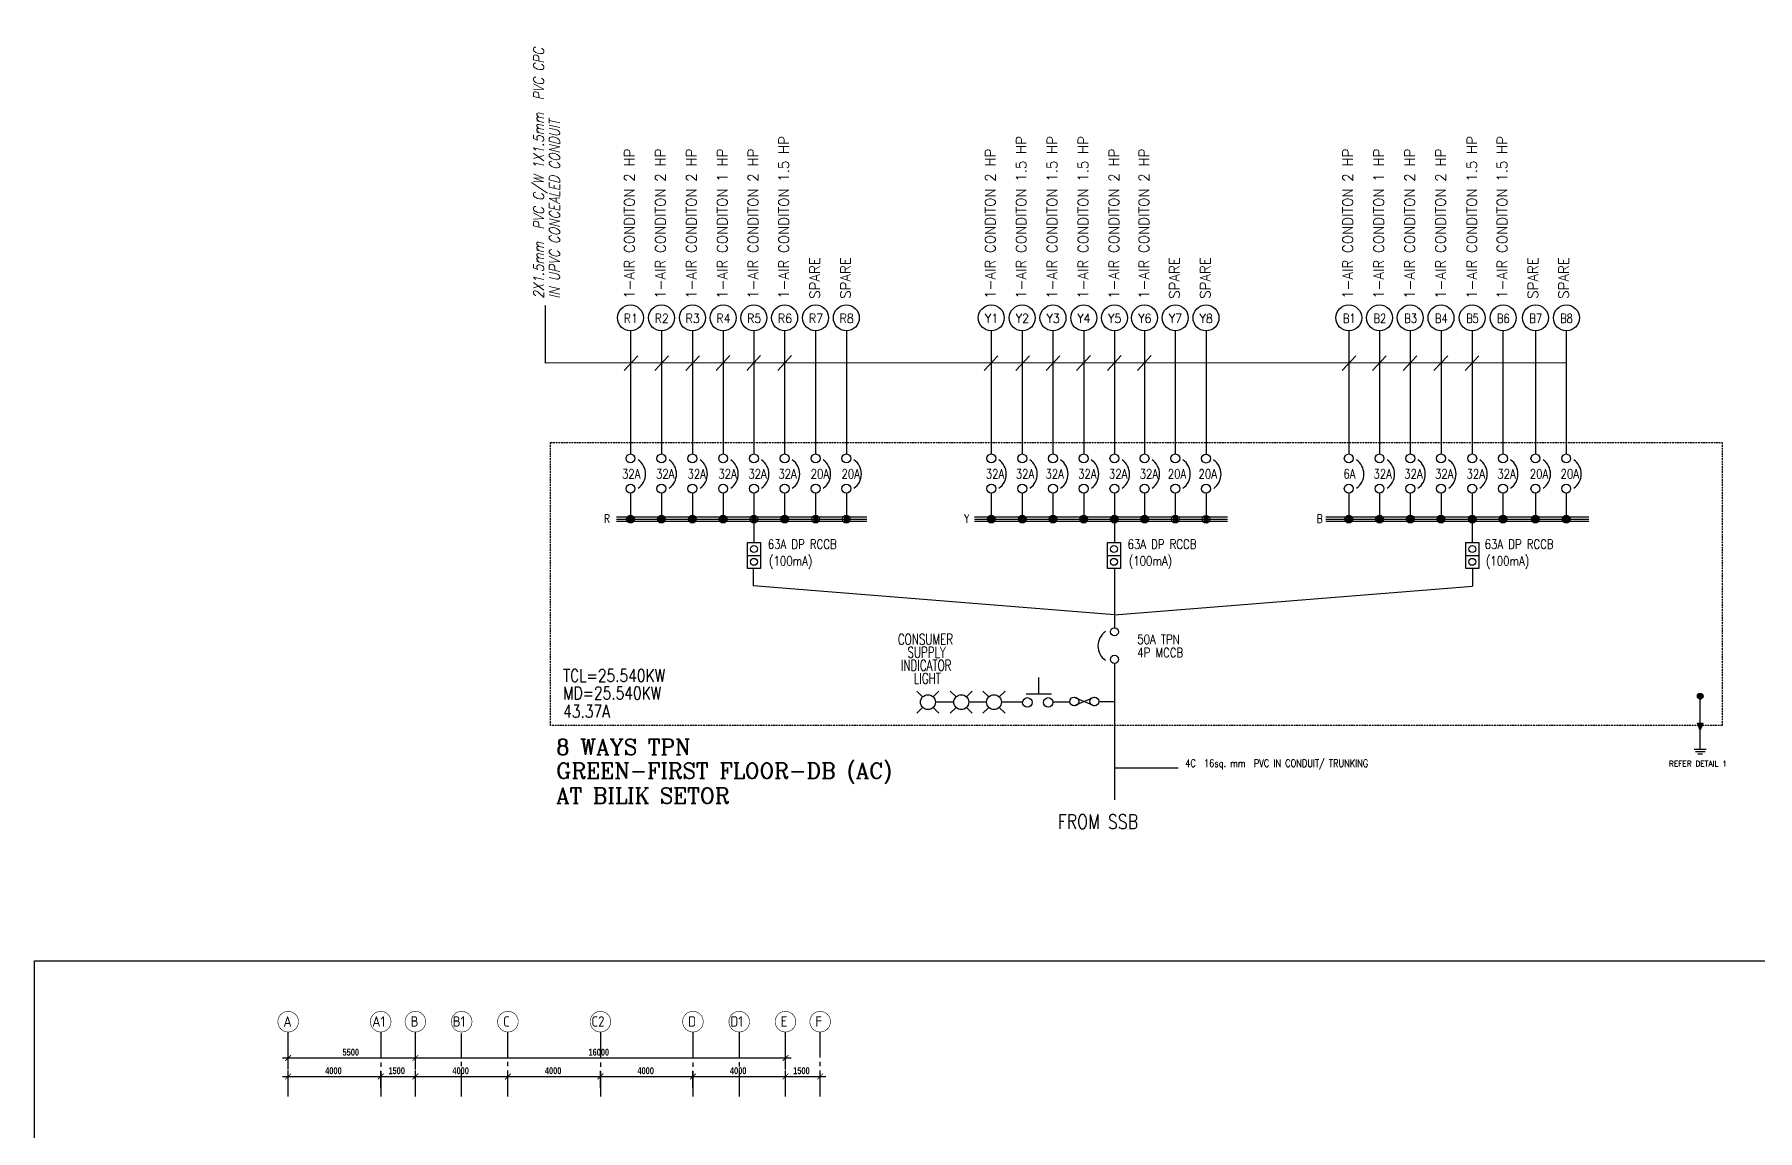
# Model space of a CAD drawing. Header units: inches. Extents: x -85907952 to 802144, y 988801 to 3125513.
# Drawn here: x 385828 to 460326, y 1064464 to 1111844 of the extents above; entities that cross this region are included whole.
import ezdxf
from ezdxf.enums import TextEntityAlignment as Align

# ---------------------------------------------------------------- set-up
doc = ezdxf.new("R2010")
doc.units = ezdxf.units.IN
doc.header["$MEASUREMENT"] = 0
doc.linetypes.add('CENTER2', pattern=[1.125, 0.75, -0.125, 0.125, -0.125])
doc.linetypes.add('HIDDEN', pattern=[0.375, 0.25, -0.125])
for name, color, linetype in [('$_KOD', 7, 'Continuous'), ('BANGUNAN', 4, 'Continuous'), ('DIM', 4, 'Continuous'), ('GRID', 8, 'CENTER2'), ('GRID-TEXT', 8, 'Continuous'), ('LAMPU', 7, 'Continuous'), ('LYT', 7, 'Continuous'), ('t.block', 4, 'Continuous')]:
    doc.layers.add(name, color=color, linetype=linetype)
doc.styles.add('ITALICC', font='ITALICC.SHX', dxfattribs={"width": 0.7})
doc.styles.add('ROMANC', font='ROMANC', dxfattribs={"width": 0.8, "height": 250})
doc.styles.add('ROMAND', font='ROMAND', dxfattribs={"width": 0.75, "height": 600})
doc.styles.add('ROMANS', font='ROMANS', dxfattribs={"width": 0.7})
doc.styles.add('STYLE1', font='ISOCP.SHX')
doc.styles.add('style2', font='sanssb__.ttf', dxfattribs={"height": 1200})

msp = doc.modelspace()

# ---------------------------------------------------------------- linework, layer by layer
at = {"layer": '$_KOD', "color": 3, "linetype": 'Continuous'}
for p, q in [((407925, 1097642, 0), (407925, 1100133, 0)), ((452053, 1097646, 0), (407925, 1097642, 0)), ((411913, 1097956, 0), (411320, 1097314, 0)), ((413248, 1097956, 0), (412655, 1097314, 0)), ((414583, 1097956, 0), (413990, 1097314, 0)), ((415892, 1097965, 0), (415298, 1097323, 0)), ((417221, 1097965, 0), (416628, 1097322, 0)), ((418560, 1097965, 0), (417966, 1097323, 0)), ((427487, 1097956, 0), (426894, 1097314, 0)), ((428847, 1097956, 0), (428253, 1097314, 0)), ((430157, 1097956, 0), (429563, 1097314, 0)), ((431481, 1097961, 0), (430887, 1097319, 0)), ((432810, 1097961, 0), (432217, 1097319, 0)), ((434110, 1097960, 0), (433517, 1097318, 0)), ((442955, 1097956, 0), (442362, 1097314, 0)), ((444265, 1097956, 0), (443672, 1097314, 0)), ((445600, 1097956, 0), (445007, 1097314, 0)), ((446929, 1097957, 0), (446336, 1097315, 0)), ((448277, 1097957, 0), (447684, 1097315, 0))]:
    msp.add_line(p, q, dxfattribs=at)
at = {"color": 0}
for p, q in [((411448, 1090964, 0), (411448, 1090822, 0)), ((411481, 1091011, 0), (411481, 1090775, 0)), ((411515, 1091036, 0), (411515, 1090749, 0)), ((411548, 1091051, 0), (411548, 1090735, 0)), ((411582, 1091058, 0), (411582, 1090728, 0)), ((411616, 1091057, 0), (411616, 1090728, 0)), ((411649, 1091050, 0), (411649, 1090735, 0)), ((411683, 1091035, 0), (411683, 1090751, 0)), ((411716, 1091009, 0), (411716, 1090777, 0)), ((411750, 1090959, 0), (411750, 1090827, 0)), ((412787, 1090964, 0), (412787, 1090822, 0)), ((412820, 1091011, 0), (412820, 1090775, 0)), ((412854, 1091036, 0), (412854, 1090749, 0)), ((412887, 1091051, 0), (412887, 1090735, 0)), ((412921, 1091058, 0), (412921, 1090728, 0)), ((412954, 1091057, 0), (412954, 1090728, 0)), ((412988, 1091050, 0), (412988, 1090735, 0)), ((413021, 1091035, 0), (413021, 1090751, 0)), ((413055, 1091009, 0), (413055, 1090777, 0)), ((413088, 1090959, 0), (413088, 1090827, 0)), ((414125, 1090964, 0), (414125, 1090822, 0)), ((414159, 1091011, 0), (414159, 1090775, 0)), ((414192, 1091036, 0), (414192, 1090749, 0)), ((414226, 1091051, 0), (414226, 1090735, 0)), ((414259, 1091058, 0), (414259, 1090728, 0)), ((414293, 1091057, 0), (414293, 1090728, 0)), ((414326, 1091050, 0), (414326, 1090735, 0)), ((414360, 1091035, 0), (414360, 1090751, 0)), ((414394, 1091009, 0), (414394, 1090777, 0)), ((414427, 1090959, 0), (414427, 1090827, 0)), ((415454, 1090964, 0), (415454, 1090822, 0)), ((415488, 1091011, 0), (415488, 1090775, 0)), ((415522, 1091036, 0), (415522, 1090749, 0)), ((415555, 1091051, 0), (415555, 1090735, 0)), ((415589, 1091058, 0), (415589, 1090728, 0)), ((415622, 1091057, 0), (415622, 1090728, 0)), ((415656, 1091050, 0), (415656, 1090735, 0)), ((415689, 1091035, 0), (415689, 1090751, 0)), ((415723, 1091009, 0), (415723, 1090777, 0)), ((415756, 1090959, 0), (415756, 1090827, 0)), ((416851, 1091036, 0), (416851, 1090749, 0)), ((416884, 1091051, 0), (416884, 1090735, 0)), ((416918, 1091058, 0), (416918, 1090728, 0)), ((416951, 1091057, 0), (416951, 1090728, 0)), ((416985, 1091050, 0), (416985, 1090735, 0)), ((417018, 1091035, 0), (417018, 1090751, 0)), ((418113, 1090964, 0), (418113, 1090822, 0)), ((418146, 1091011, 0), (418146, 1090775, 0)), ((418180, 1091036, 0), (418180, 1090749, 0)), ((418213, 1091051, 0), (418213, 1090735, 0)), ((418247, 1091058, 0), (418247, 1090728, 0)), ((418280, 1091057, 0), (418280, 1090728, 0)), ((418314, 1091050, 0), (418314, 1090735, 0)), ((418347, 1091035, 0), (418347, 1090751, 0)), ((418381, 1091009, 0), (418381, 1090777, 0)), ((418414, 1090959, 0), (418414, 1090827, 0)), ((419519, 1091036, 0), (419519, 1090749, 0)), ((419552, 1091051, 0), (419552, 1090735, 0)), ((419586, 1091058, 0), (419586, 1090728, 0)), ((419619, 1091057, 0), (419619, 1090728, 0)), ((419653, 1091050, 0), (419653, 1090735, 0)), ((419686, 1091035, 0), (419686, 1090751, 0)), ((420848, 1091036, 0), (420848, 1090749, 0)), ((420881, 1091051, 0), (420881, 1090735, 0)), ((420915, 1091058, 0), (420915, 1090728, 0)), ((420948, 1091057, 0), (420948, 1090728, 0)), ((420982, 1091050, 0), (420982, 1090735, 0)), ((421015, 1091035, 0), (421015, 1090751, 0)), ((427047, 1090964, 0), (427047, 1090822, 0)), ((427080, 1091011, 0), (427080, 1090775, 0)), ((427114, 1091036, 0), (427114, 1090749, 0)), ((427147, 1091051, 0), (427147, 1090735, 0)), ((427181, 1091058, 0), (427181, 1090728, 0)), ((427214, 1091057, 0), (427214, 1090728, 0)), ((427248, 1091050, 0), (427248, 1090735, 0)), ((427281, 1091035, 0), (427281, 1090751, 0)), ((427315, 1091009, 0), (427315, 1090777, 0)), ((427348, 1090959, 0), (427348, 1090827, 0)), ((428385, 1090964, 0), (428385, 1090822, 0)), ((428419, 1091011, 0), (428419, 1090775, 0)), ((428452, 1091036, 0), (428452, 1090749, 0)), ((428486, 1091051, 0), (428486, 1090735, 0)), ((428519, 1091058, 0), (428519, 1090728, 0)), ((428553, 1091057, 0), (428553, 1090728, 0)), ((428586, 1091050, 0), (428586, 1090735, 0)), ((428620, 1091035, 0), (428620, 1090751, 0)), ((428653, 1091009, 0), (428653, 1090777, 0)), ((428687, 1090959, 0), (428687, 1090827, 0)), ((429714, 1090964, 0), (429714, 1090822, 0)), ((429748, 1091011, 0), (429748, 1090775, 0)), ((429781, 1091036, 0), (429781, 1090749, 0)), ((429815, 1091051, 0), (429815, 1090735, 0)), ((429848, 1091058, 0), (429848, 1090728, 0)), ((429882, 1091057, 0), (429882, 1090728, 0)), ((429916, 1091050, 0), (429916, 1090735, 0)), ((429949, 1091035, 0), (429949, 1090751, 0)), ((429980, 1091004, 0), (429980, 1090772, 0)), ((430014, 1090954, 0), (430014, 1090822, 0)), ((431081, 1090964, 0), (431081, 1090822, 0)), ((431115, 1091011, 0), (431115, 1090775, 0)), ((431144, 1091051, 0), (431144, 1090735, 0)), ((431148, 1091036, 0), (431148, 1090749, 0)), ((431178, 1091058, 0), (431178, 1090728, 0)), ((431211, 1091057, 0), (431211, 1090728, 0)), ((431245, 1091050, 0), (431245, 1090735, 0)), ((431278, 1091035, 0), (431278, 1090751, 0)), ((431312, 1091009, 0), (431312, 1090777, 0)), ((431345, 1090959, 0), (431345, 1090827, 0)), ((432373, 1090964, 0), (432373, 1090822, 0)), ((432373, 1090964, 0), (432373, 1090822, 0)), ((432406, 1091011, 0), (432406, 1090775, 0)), ((432406, 1091011, 0), (432406, 1090775, 0)), ((432440, 1091036, 0), (432440, 1090749, 0)), ((432440, 1091036, 0), (432440, 1090749, 0)), ((432473, 1091051, 0), (432473, 1090735, 0)), ((432473, 1091051, 0), (432473, 1090735, 0)), ((432507, 1091058, 0), (432507, 1090728, 0)), ((432507, 1091058, 0), (432507, 1090728, 0)), ((432540, 1091057, 0), (432540, 1090728, 0)), ((432540, 1091057, 0), (432540, 1090728, 0)), ((432574, 1091050, 0), (432574, 1090735, 0)), ((432574, 1091050, 0), (432574, 1090735, 0)), ((432607, 1091035, 0), (432607, 1090751, 0)), ((432607, 1091035, 0), (432607, 1090751, 0)), ((432641, 1091009, 0), (432641, 1090777, 0)), ((432641, 1091009, 0), (432641, 1090777, 0)), ((432674, 1090959, 0), (432674, 1090827, 0)), ((432674, 1090959, 0), (432674, 1090827, 0)), ((433673, 1090964, 0), (433673, 1090822, 0)), ((433707, 1091011, 0), (433707, 1090775, 0)), ((433740, 1091036, 0), (433740, 1090749, 0)), ((433774, 1091051, 0), (433774, 1090735, 0)), ((433807, 1091058, 0), (433807, 1090728, 0)), ((433841, 1091057, 0), (433841, 1090728, 0)), ((433874, 1091050, 0), (433874, 1090735, 0)), ((433908, 1091035, 0), (433908, 1090751, 0)), ((433941, 1091009, 0), (433941, 1090777, 0)), ((433975, 1090959, 0), (433975, 1090827, 0)), ((435069, 1091036, 0), (435069, 1090749, 0)), ((435103, 1091051, 0), (435103, 1090735, 0)), ((435136, 1091058, 0), (435136, 1090728, 0)), ((435170, 1091057, 0), (435170, 1090728, 0)), ((435203, 1091050, 0), (435203, 1090735, 0)), ((435237, 1091035, 0), (435237, 1090751, 0)), ((436399, 1091032, 0), (436399, 1090745, 0)), ((436432, 1091046, 0), (436432, 1090730, 0)), ((436466, 1091053, 0), (436466, 1090724, 0)), ((436499, 1091053, 0), (436499, 1090724, 0)), ((436533, 1091046, 0), (436533, 1090731, 0)), ((436566, 1091031, 0), (436566, 1090746, 0)), ((442504, 1090964, 0), (442504, 1090822, 0)), ((442538, 1091011, 0), (442538, 1090775, 0)), ((442572, 1091036, 0), (442572, 1090749, 0)), ((442605, 1091051, 0), (442605, 1090735, 0)), ((442639, 1091058, 0), (442639, 1090728, 0)), ((442672, 1091057, 0), (442672, 1090728, 0)), ((442706, 1091050, 0), (442706, 1090735, 0)), ((442739, 1091035, 0), (442739, 1090751, 0)), ((442773, 1091009, 0), (442773, 1090777, 0)), ((442806, 1090959, 0), (442806, 1090827, 0)), ((443834, 1090964, 0), (443834, 1090822, 0)), ((443867, 1091011, 0), (443867, 1090775, 0)), ((443901, 1091036, 0), (443901, 1090749, 0)), ((443934, 1091051, 0), (443934, 1090735, 0)), ((443968, 1091058, 0), (443968, 1090728, 0)), ((444001, 1091057, 0), (444001, 1090728, 0)), ((444035, 1091050, 0), (444035, 1090735, 0)), ((444068, 1091035, 0), (444068, 1090751, 0)), ((444102, 1091009, 0), (444102, 1090777, 0)), ((444135, 1090959, 0), (444135, 1090827, 0)), ((445163, 1090964, 0), (445163, 1090822, 0)), ((445196, 1091011, 0), (445196, 1090775, 0)), ((445230, 1091036, 0), (445230, 1090749, 0)), ((445263, 1091051, 0), (445263, 1090735, 0)), ((445297, 1091058, 0), (445297, 1090728, 0)), ((445330, 1091057, 0), (445330, 1090728, 0)), ((445364, 1091050, 0), (445364, 1090735, 0)), ((445397, 1091035, 0), (445397, 1090751, 0)), ((445431, 1091009, 0), (445431, 1090777, 0)), ((445464, 1090959, 0), (445464, 1090827, 0)), ((446492, 1090964, 0), (446492, 1090822, 0)), ((446525, 1091011, 0), (446525, 1090775, 0)), ((446559, 1091036, 0), (446559, 1090749, 0)), ((446592, 1091051, 0), (446592, 1090735, 0)), ((446626, 1091058, 0), (446626, 1090728, 0)), ((446660, 1091057, 0), (446660, 1090728, 0)), ((446693, 1091050, 0), (446693, 1090735, 0)), ((446727, 1091035, 0), (446727, 1090751, 0)), ((446760, 1091009, 0), (446760, 1090777, 0)), ((446794, 1090959, 0), (446794, 1090827, 0)), ((447840, 1090964, 0), (447840, 1090822, 0)), ((447841, 1090964, 0), (447841, 1090822, 0)), ((447874, 1091011, 0), (447874, 1090775, 0)), ((447875, 1091011, 0), (447875, 1090775, 0)), ((447907, 1091036, 0), (447907, 1090749, 0)), ((447909, 1091036, 0), (447909, 1090749, 0)), ((447941, 1091051, 0), (447941, 1090735, 0)), ((447942, 1091051, 0), (447942, 1090735, 0)), ((447974, 1091058, 0), (447974, 1090728, 0)), ((447976, 1091058, 0), (447976, 1090728, 0)), ((448008, 1091057, 0), (448008, 1090728, 0)), ((448009, 1091057, 0), (448009, 1090728, 0)), ((448041, 1091050, 0), (448041, 1090735, 0)), ((448043, 1091050, 0), (448043, 1090735, 0)), ((448075, 1091035, 0), (448075, 1090751, 0)), ((448076, 1091035, 0), (448076, 1090751, 0)), ((448108, 1091009, 0), (448108, 1090777, 0)), ((448110, 1091009, 0), (448110, 1090777, 0)), ((448142, 1090959, 0), (448142, 1090827, 0)), ((448143, 1090959, 0), (448143, 1090827, 0)), ((449169, 1090964, 0), (449169, 1090822, 0)), ((449203, 1091011, 0), (449203, 1090775, 0)), ((449236, 1091036, 0), (449236, 1090749, 0)), ((449270, 1091051, 0), (449270, 1090735, 0)), ((449303, 1091058, 0), (449303, 1090728, 0)), ((449337, 1091057, 0), (449337, 1090728, 0)), ((449370, 1091050, 0), (449370, 1090735, 0)), ((449404, 1091035, 0), (449404, 1090751, 0)), ((449438, 1091009, 0), (449438, 1090777, 0)), ((449471, 1090959, 0), (449471, 1090827, 0)), ((450608, 1091011, 0), (450608, 1090775, 0)), ((450641, 1091036, 0), (450641, 1090749, 0)), ((450675, 1091051, 0), (450675, 1090735, 0)), ((450708, 1091058, 0), (450708, 1090728, 0)), ((450742, 1091057, 0), (450742, 1090728, 0)), ((450775, 1091050, 0), (450775, 1090735, 0)), ((450809, 1091035, 0), (450809, 1090751, 0)), ((450842, 1091009, 0), (450842, 1090777, 0)), ((451937, 1091011, 0), (451937, 1090775, 0)), ((451970, 1091036, 0), (451970, 1090749, 0)), ((452004, 1091051, 0), (452004, 1090735, 0)), ((452037, 1091058, 0), (452037, 1090728, 0)), ((452071, 1091057, 0), (452071, 1090728, 0)), ((452104, 1091050, 0), (452104, 1090735, 0)), ((452138, 1091035, 0), (452138, 1090751, 0)), ((452172, 1091009, 0), (452172, 1090777, 0))]:
    msp.add_line(p, q, dxfattribs=at)
at = {"linetype": 'Continuous'}
for p, q in [((429249, 1083317, 0), (429249, 1084041, 0)), ((429794, 1083327, 0), (428703, 1083327, 0)), ((430595, 1082981, 0), (429840, 1082981, 0))]:
    msp.add_line(p, q, dxfattribs=at)
for p, q in [((423979, 1083459, 0), (424230, 1083208, 0)), ((424935, 1083459, 0), (424684, 1083208, 0)), ((425421, 1083459, 0), (425672, 1083208, 0)), ((426377, 1083459, 0), (426126, 1083208, 0)), ((426836, 1083459, 0), (427087, 1083208, 0)), ((427792, 1083459, 0), (427541, 1083208, 0)), ((431655, 1083204, 0), (430786, 1082817, 0)), ((430786, 1083204, 0), (431655, 1082817, 0)), ((424230, 1082754, 0), (423979, 1082503, 0)), ((424684, 1082754, 0), (424935, 1082503, 0)), ((425578, 1082981, 0), (424778, 1082981, 0)), ((425672, 1082754, 0), (425421, 1082503, 0)), ((426126, 1082754, 0), (426377, 1082503, 0)), ((426993, 1082981, 0), (426220, 1082981, 0)), ((427087, 1082754, 0), (426836, 1082503, 0)), ((427541, 1082754, 0), (427792, 1082503, 0)), ((428552, 1082981, 0), (427635, 1082981, 0)), ((431827, 1083010, 0), (432522, 1083010, 0))]:
    msp.add_line(p, q)
at = {"linetype": 'ByBlock', "const_width": 37.5}
for points in [[(396923, 1067725), (396673, 1067475)], [(402423, 1067725), (402173, 1067475)], [(402173, 1067475), (402423, 1067725)], [(418173, 1067475), (418423, 1067725)], [(396923, 1066925), (396673, 1066675)], [(400673, 1066675), (400923, 1066925)], [(400923, 1066925), (400673, 1066675)], [(402173, 1066675), (402423, 1066925)], [(402423, 1066925), (402173, 1066675)], [(406423, 1066925), (406173, 1066675)], [(406173, 1066675), (406423, 1066925)], [(410423, 1066925), (410173, 1066675)], [(410173, 1066675), (410423, 1066925)], [(414173, 1066675), (414423, 1066925)], [(414423, 1066925), (414173, 1066675)], [(418423, 1066925), (418173, 1066675)], [(418173, 1066675), (418423, 1066925)], [(419673, 1066675), (419923, 1066925)]]:
    msp.add_lwpolyline(points, dxfattribs=at)
for centre, major_axis, start_param, end_param in [((424457, 1082981, 0), (-321, 0), 3.142456, 9.425641), ((425899, 1082981, 0), (-321, 0), 3.142456, 9.425641), ((427314, 1082981, 0), (-321, 0), 3.142257450994299, 9.425442758173885), ((430786, 1083010, 0), (193, 0), -0.001295, 6.28189), ((431655, 1083010, 0), (193, 0), -0.002365596403363535, 6.280819710776223), ((428756, 1082972, 0), (204, 0), -0.000944, 6.282241), ((429658, 1082972, 0), (204, 0), -0.000944, 6.282241)]:
    msp.add_ellipse(centre, major_axis=major_axis, ratio=1, start_param=start_param, end_param=end_param)
at = {"layer": 'BANGUNAN', "color": 255, "linetype": 'Continuous'}
for p, q in [((411597, 1099034, 0), (411597, 1093710, 0)), ((412936, 1099034, 0), (412936, 1093710, 0)), ((414275, 1099034, 0), (414275, 1093710, 0)), ((415604, 1099034, 0), (415604, 1093710, 0)), ((416933, 1099034, 0), (416933, 1093710, 0)), ((418262, 1099034, 0), (418262, 1093710, 0)), ((419601, 1099034, 0), (419601, 1093710, 0)), ((420930, 1099034, 0), (420930, 1093710, 0)), ((427196, 1099034, 0), (427196, 1093710, 0)), ((428535, 1099034, 0), (428535, 1093710, 0)), ((429864, 1099034, 0), (429864, 1093710, 0)), ((431193, 1099034, 0), (431193, 1093710, 0)), ((432522, 1099034, 0), (432522, 1093710, 0)), ((433823, 1099034, 0), (433823, 1093710, 0)), ((435152, 1099034, 0), (435153, 1093710, 0)), ((436481, 1099029, 0), (436483, 1093705, 0)), ((442654, 1099034, 0), (442654, 1093710, 0)), ((443983, 1099034, 0), (443983, 1093710, 0)), ((445312, 1099034, 0), (445312, 1093710, 0)), ((446641, 1099034, 0), (446641, 1093710, 0)), ((447990, 1099034, 0), (447990, 1093710, 0)), ((449319, 1099034, 0), (449319, 1093710, 0)), ((450724, 1099034, 0), (450724, 1093710, 0)), ((452053, 1099034, 0), (452053, 1093710, 0)), ((411598, 1092016, 0), (411598, 1090893, 0)), ((412936, 1092016, 0), (412936, 1090893, 0)), ((414275, 1092016, 0), (414275, 1090893, 0)), ((415604, 1092016, 0), (415604, 1090893, 0)), ((416933, 1092016, 0), (416933, 1090893, 0)), ((418263, 1092016, 0), (418263, 1090893, 0)), ((419601, 1092016, 0), (419601, 1090893, 0)), ((420930, 1092016, 0), (420930, 1090893, 0)), ((427196, 1092016, 0), (427196, 1090893, 0)), ((428535, 1092016, 0), (428535, 1090893, 0)), ((429864, 1092016, 0), (429864, 1090893, 0)), ((431193, 1092016, 0), (431193, 1090893, 0)), ((432522, 1092016, 0), (432522, 1090893, 0)), ((433823, 1092016, 0), (433823, 1090893, 0)), ((435152, 1092016, 0), (435152, 1090893, 0)), ((436481, 1092012, 0), (436481, 1090888, 0)), ((442654, 1092016, 0), (442654, 1090893, 0)), ((443983, 1092016, 0), (443983, 1090893, 0)), ((445313, 1092016, 0), (445313, 1090893, 0)), ((446642, 1092016, 0), (446642, 1090893, 0)), ((447990, 1092016, 0), (447990, 1090893, 0)), ((449319, 1092016, 0), (449319, 1090893, 0)), ((450724, 1092016, 0), (450724, 1090893, 0)), ((452053, 1092016, 0), (452053, 1090893, 0)), ((411000, 1090987, 0), (421819, 1090987, 0)), ((411000, 1090893, 0), (421819, 1090893, 0)), ((411000, 1090799, 0), (421819, 1090799, 0)), ((426465, 1090987, 0), (437413, 1090987, 0)), ((426465, 1090893, 0), (437413, 1090893, 0)), ((426465, 1090799, 0), (437413, 1090799, 0)), ((441668, 1090987, 0), (453035, 1090987, 0)), ((441668, 1090893, 0), (453035, 1090893, 0)), ((441668, 1090799, 0), (453035, 1090799, 0)), ((457848, 1081768, 0), (457724, 1082073, 0)), ((457848, 1081768, 0), (457971, 1082073, 0))]:
    msp.add_line(p, q, dxfattribs=at)
at = {"layer": 'BANGUNAN', "color": 255}
for p, q in [((416932, 1090893, 0), (416932, 1089885, 0)), ((432522, 1090893, 0), (432522, 1089885, 0)), ((447991, 1090893, 0), (447991, 1089885, 0)), ((416653, 1088759, 0), (416653, 1089885, 0)), ((416653, 1089885, 0), (417216, 1089885, 0)), ((416653, 1089322, 0), (417216, 1089322, 0)), ((417216, 1089885, 0), (417216, 1088759, 0)), ((432217, 1089885, 0), (432780, 1089885, 0)), ((432217, 1088759, 0), (432217, 1089885, 0)), ((432217, 1089322, 0), (432780, 1089322, 0)), ((432780, 1089885, 0), (432780, 1088759, 0)), ((447708, 1089885, 0), (448271, 1089885, 0)), ((447708, 1088759, 0), (447708, 1089885, 0)), ((447708, 1089322, 0), (448271, 1089322, 0)), ((448271, 1089885, 0), (448271, 1088759, 0)), ((417216, 1088759, 0), (416653, 1088759, 0)), ((416904, 1088759, 0), (416904, 1088015, 0)), ((432780, 1088759, 0), (432217, 1088759, 0)), ((432522, 1088759, 0), (432522, 1086200, 0)), ((448271, 1088759, 0), (447708, 1088759, 0)), ((447997, 1088750, 0), (447997, 1087999, 0)), ((432522, 1086753, 0), (416904, 1088015, 0)), ((432522, 1086753, 0), (447997, 1087999, 0)), ((432522, 1084654, 0), (432522, 1078761, 0)), ((457725, 1083232, 0), (457851, 1083359, 0)), ((457726, 1083252, 0), (457831, 1083358, 0)), ((457726, 1083215, 0), (457868, 1083357, 0)), ((457730, 1083200, 0), (457883, 1083353, 0)), ((457732, 1083276, 0), (457807, 1083352, 0)), ((457735, 1083187, 0), (457897, 1083348, 0)), ((457741, 1083174, 0), (457909, 1083342, 0)), ((457749, 1083163, 0), (457920, 1083335, 0)), ((457757, 1083153, 0), (457931, 1083326, 0)), ((457766, 1083144, 0), (457940, 1083317, 0)), ((457777, 1083135, 0), (457948, 1083307, 0)), ((457788, 1083128, 0), (457955, 1083295, 0)), ((457801, 1083122, 0), (457961, 1083283, 0)), ((457815, 1083117, 0), (457966, 1083269, 0)), ((457830, 1083114, 0), (457969, 1083253, 0)), ((457847, 1083113, 0), (457971, 1083236, 0)), ((457848, 1080955, 0), (457848, 1083236, 0)), ((457867, 1083115, 0), (457969, 1083216, 0)), ((457893, 1083122, 0), (457962, 1083190, 0)), ((457724, 1082073, 0), (457971, 1082073, 0)), ((457728, 1082063, 0), (457737, 1082073, 0)), ((457733, 1082050, 0), (457756, 1082073, 0)), ((457739, 1082037, 0), (457775, 1082073, 0)), ((457744, 1082023, 0), (457793, 1082073, 0)), ((457749, 1082010, 0), (457812, 1082073, 0)), ((457755, 1081997, 0), (457830, 1082073, 0)), ((457760, 1081984, 0), (457849, 1082073, 0)), ((457765, 1081970, 0), (457868, 1082073, 0)), ((457771, 1081957, 0), (457886, 1082073, 0)), ((457776, 1081944, 0), (457905, 1082073, 0)), ((457782, 1081931, 0), (457924, 1082073, 0)), ((457787, 1081917, 0), (457942, 1082073, 0)), ((457792, 1081904, 0), (457961, 1082073, 0)), ((457798, 1081891, 0), (457966, 1082059, 0)), ((457803, 1081878, 0), (457953, 1082028, 0)), ((457808, 1081865, 0), (457940, 1081996, 0)), ((457814, 1081851, 0), (457928, 1081965, 0)), ((457819, 1081838, 0), (457915, 1081934, 0)), ((457825, 1081825, 0), (457902, 1081902, 0)), ((457830, 1081812, 0), (457889, 1081871, 0)), ((457835, 1081798, 0), (457877, 1081840, 0)), ((457841, 1081785, 0), (457864, 1081808, 0)), ((457846, 1081772, 0), (457851, 1081777, 0)), ((457584, 1080955, 0), (458111, 1080955, 0)), ((457637, 1080850, 0), (458058, 1080850, 0)), ((457742, 1080745, 0), (457953, 1080745, 0))]:
    msp.add_line(p, q, dxfattribs=at)
at = {"layer": 'BANGUNAN', "color": 4, "linetype": 'HIDDEN', "ltscale": 300, "elevation": 0}
msp.add_lwpolyline([(408144, 1094202), (458798, 1094202), (458798, 1081978), (408144, 1081978)], close=True, dxfattribs=at)
at = {"layer": 'BANGUNAN', "color": 255, "linetype": 'Continuous'}
for centre, radius in [((411597, 1099594, 0), 561), ((412936, 1099594, 0), 561), ((414275, 1099594, 0), 561), ((415604, 1099594, 0), 561), ((416933, 1099594, 0), 561), ((418262, 1099594, 0), 561), ((419601, 1099594, 0), 561), ((420930, 1099594, 0), 561), ((427196, 1099594, 0), 561), ((428535, 1099594, 0), 561), ((429864, 1099594, 0), 561), ((431193, 1099594, 0), 561), ((432522, 1099594, 0), 561), ((433823, 1099594, 0), 561), ((435152, 1099594, 0), 561), ((436481, 1099590, 0), 561), ((442654, 1099594, 0), 561), ((443983, 1099594, 0), 561), ((445312, 1099594, 0), 561), ((446641, 1099594, 0), 561), ((447990, 1099594, 0), 561), ((449328, 1099594, 0), 561), ((450724, 1099594, 0), 561), ((452062, 1099594, 0), 561), ((411597, 1093516, 0), 193), ((412936, 1093516, 0), 193), ((414275, 1093516, 0), 193), ((415604, 1093516, 0), 193), ((416933, 1093516, 0), 193), ((418262, 1093516, 0), 193), ((419601, 1093516, 0), 193), ((420930, 1093516, 0), 193), ((427196, 1093516, 0), 193), ((428535, 1093516, 0), 193), ((429864, 1093516, 0), 193), ((431193, 1093516, 0), 193), ((432522, 1093516, 0), 193), ((433823, 1093516, 0), 193), ((435152, 1093516, 0), 193), ((436481, 1093512, 0), 193), ((442654, 1093516, 0), 193), ((443983, 1093516, 0), 193), ((445312, 1093516, 0), 193), ((446641, 1093516, 0), 193), ((447990, 1093516, 0), 193), ((449319, 1093516, 0), 193), ((450724, 1093516, 0), 193), ((452053, 1093516, 0), 193), ((411598, 1092210, 0), 193), ((412936, 1092210, 0), 193), ((414275, 1092210, 0), 193), ((415604, 1092210, 0), 193), ((416933, 1092210, 0), 193), ((418263, 1092210, 0), 193), ((419601, 1092210, 0), 193), ((420930, 1092210, 0), 193), ((427196, 1092210, 0), 193), ((428535, 1092210, 0), 193), ((429864, 1092210, 0), 193), ((431193, 1092210, 0), 193), ((432522, 1092210, 0), 193), ((433823, 1092210, 0), 193), ((435152, 1092210, 0), 193), ((436481, 1092205, 0), 193), ((442654, 1092210, 0), 193), ((443983, 1092210, 0), 193), ((445313, 1092210, 0), 193), ((446642, 1092210, 0), 193), ((447990, 1092210, 0), 193), ((449319, 1092210, 0), 193), ((450724, 1092210, 0), 193), ((452053, 1092210, 0), 193), ((411598, 1090893, 0), 166), ((412936, 1090893, 0), 166), ((414275, 1090893, 0), 166), ((415604, 1090893, 0), 166), ((416933, 1090893, 0), 166), ((418263, 1090893, 0), 166), ((419601, 1090893, 0), 166), ((420930, 1090893, 0), 166), ((427196, 1090893, 0), 166), ((428535, 1090893, 0), 166), ((429864, 1090893, 0), 166), ((431193, 1090893, 0), 166), ((432522, 1090893, 0), 166), ((432522, 1090893, 0), 166), ((433823, 1090893, 0), 166), ((435152, 1090893, 0), 166), ((436481, 1090888, 0), 166), ((442654, 1090893, 0), 166), ((443983, 1090893, 0), 166), ((445313, 1090893, 0), 166), ((446642, 1090893, 0), 166), ((447990, 1090893, 0), 166), ((447991, 1090893, 0), 166), ((449319, 1090893, 0), 166), ((450724, 1090893, 0), 166), ((452053, 1090893, 0), 166), ((416936, 1089600, 0), 150), ((416936, 1089047, 0), 150), ((432500, 1089600, 0), 150), ((432500, 1089047, 0), 150), ((447991, 1089600, 0), 150), ((447991, 1089047, 0), 150), ((432522, 1086024, 0), 176), ((432522, 1084830, 0), 176), ((457848, 1083236, 0), 123)]:
    msp.add_circle(centre, radius, dxfattribs=at)
for centre, start, end in [((411496, 1092841, 0), 305.15395, 55.05102), ((412834, 1092841, 0), 305.15395, 55.05102), ((414173, 1092841, 0), 305.15395, 55.05102), ((415502, 1092841, 0), 305.15395, 55.05102), ((416831, 1092841, 0), 305.15395, 55.05102), ((418161, 1092841, 0), 305.15395, 55.05102), ((419499, 1092841, 0), 305.15395, 55.05102), ((420828, 1092841, 0), 305.15395, 55.05102), ((427094, 1092841, 0), 305.15395, 55.05102), ((428433, 1092841, 0), 305.15395, 55.05102), ((429762, 1092841, 0), 305.15395, 55.05102), ((431091, 1092841, 0), 305.15395, 55.05102), ((432421, 1092841, 0), 305.15395, 55.05102), ((433721, 1092841, 0), 305.15395, 55.05102), ((435050, 1092841, 0), 305.15395, 55.05102), ((436379, 1092836, 0), 305.15395, 55.05102), ((442552, 1092841, 0), 305.15395, 55.05102), ((443881, 1092841, 0), 305.15395, 55.05102), ((445211, 1092841, 0), 305.15395, 55.05102), ((446540, 1092841, 0), 305.15395, 55.05102), ((447888, 1092841, 0), 305.15395, 55.05102), ((449217, 1092841, 0), 305.15395, 55.05102), ((450622, 1092841, 0), 305.15395, 55.05102), ((451951, 1092841, 0), 305.15395, 55.05102), ((432561, 1085412, 0), 124.94898, 234.84605)]:
    msp.add_arc(centre, 752, start, end, dxfattribs=at)
at = {"layer": 'DIM'}
for p, q in [((396548, 1067600), (402548, 1067600)), ((396798, 1067105), (396798, 1067850)), ((402048, 1067600), (418548, 1067600)), ((402298, 1067105), (402298, 1067850)), ((402298, 1067105), (402298, 1067850)), ((418298, 1067105), (418298, 1067850)), ((396798, 1066305), (396798, 1067050)), ((400798, 1066305), (400798, 1067050)), ((400798, 1066305), (400798, 1067050)), ((402298, 1066305), (402298, 1067050)), ((402298, 1066305), (402298, 1067050)), ((406298, 1066305), (406298, 1067050)), ((406298, 1066305), (406298, 1067050)), ((410298, 1066305), (410298, 1067050)), ((410298, 1066305), (410298, 1067050)), ((414298, 1066305), (414298, 1067050)), ((414298, 1066305), (414298, 1067050)), ((418298, 1066305), (418298, 1067050)), ((418298, 1066305), (418298, 1067050)), ((419798, 1066305), (419798, 1067050)), ((396548, 1066800), (401048, 1066800)), ((400548, 1066800), (402548, 1066800)), ((402048, 1066800), (406548, 1066800)), ((406048, 1066800), (410548, 1066800)), ((410048, 1066800), (414548, 1066800)), ((414048, 1066800), (418548, 1066800)), ((418048, 1066800), (420048, 1066800))]:
    msp.add_line(p, q, dxfattribs=at)
at = {"layer": 'GRID', "ltscale": 1500}
for p, q in [((396798, 1065935), (396798, 1068724)), ((400798, 1068724), (400798, 1065935)), ((402298, 1065935), (402298, 1068724)), ((404298, 1065935), (404298, 1068662)), ((406298, 1065935), (406298, 1068724)), ((410298, 1068724), (410298, 1065935)), ((414298, 1068724), (414298, 1065935)), ((416298, 1068731), (416298, 1065935)), ((418298, 1065935), (418298, 1068724)), ((419798, 1065935), (419798, 1068724))]:
    msp.add_line(p, q, dxfattribs=at)
at = {"layer": 'GRID-TEXT', "const_width": 24.7}
for points in [[(397243, 1069170, 1), (396352, 1069170, 0.414214), (396798, 1068724, 0.414214), (397243, 1069170, 1)], [(401243, 1069170, 1), (400352, 1069170, 0.414214), (400798, 1068724, 0.414214), (401243, 1069170, 1)], [(402743, 1069170, 1), (401852, 1069170, 0.414214), (402298, 1068724, 0.414214), (402743, 1069170, 1)], [(404743, 1069170, 1), (403852, 1069170, 0.414214), (404298, 1068724, 0.414214), (404743, 1069170, 1)], [(406743, 1069170, 1), (405852, 1069170, 0.414214), (406298, 1068724, 0.414214), (406743, 1069170, 1)], [(410743, 1069170, 1), (409852, 1069170, 0.414214), (410298, 1068724, 0.414214), (410743, 1069170, 1)], [(414743, 1069170, 1), (413852, 1069170, 0.414214), (414298, 1068724, 0.414214), (414743, 1069170, 1)], [(416743, 1069170, 1), (415852, 1069170, 0.414214), (416298, 1068724, 0.414214), (416743, 1069170, 1)], [(418743, 1069170, 1), (417852, 1069170, 0.414214), (418298, 1068724, 0.414214), (418743, 1069170, 1)], [(420243, 1069170, 1), (419352, 1069170, 0.414214), (419798, 1068724, 0.414214), (420243, 1069170, 1)]]:
    msp.add_lwpolyline(points, format="xyb", dxfattribs=at)
at = {"layer": 'LAMPU', "linetype": 'Continuous'}
msp.add_line((432522, 1080139, 0), (435270, 1080139, 0), dxfattribs=at)
at = {"layer": 't.block', "color": 7, "ltscale": 0.5}
msp.add_lwpolyline([(480683, 1006939), (385828, 1006939), (385828, 1071801), (480683, 1071801)], close=True, dxfattribs=at)

# ---------------------------------------------------------------- texts
at = {"style": 'ROMANS', "width": 0.7}
for s, p in [('CONSUMER', (423160, 1085468, 0)), ('INDICATOR ', (423287, 1084340, 0)), ('SUPPLY', (423573, 1084903, 0)), ('LIGHT', (423848, 1083775, 0))]:
    msp.add_text(s, height=464.3, dxfattribs=at).set_placement(p)
at = {"color": 7, "style": 'ROMAND'}
msp.add_text('REFER DETAIL 1', height=234.74, dxfattribs=at).set_placement((456493, 1080204, 0))
at = {"layer": 'BANGUNAN', "color": 255, "linetype": 'Continuous'}
for s, height, style, width, p in [('2X1.5mm  PVC C/W 1X1.5mm  PVC CPC', 450, 'ITALICC', 0.85, (407854, 1100418, 0)), ('IN UPVC CONCEALED CONDUIT', 450, 'ITALICC', 0.85, (408537, 1100418, 0)), ('1-AIR CONDITON 2 HP ', 445.5, 'ROMANC', 0.95, (411775, 1100418, 0)), ('1-AIR CONDITON 2 HP ', 445.5, 'ROMANC', 0.95, (413114, 1100418, 0)), ('1-AIR CONDITON 2 HP ', 445.5, 'ROMANC', 0.95, (414452, 1100418, 0)), ('1-AIR CONDITON 1 HP ', 445.5, 'ROMANC', 0.95, (415791, 1100418, 0)), ('1-AIR CONDITON 2 HP ', 445.5, 'ROMANC', 0.95, (417120, 1100418, 0)), ('1-AIR CONDITON 1.5 HP ', 445.5, 'ROMANC', 0.95, (418449, 1100418, 0)), ('1-AIR CONDITON 2 HP ', 445.5, 'ROMANC', 0.95, (427374, 1100418, 0)), ('1-AIR CONDITON 1.5 HP', 445.5, 'ROMANC', 0.95, (428712, 1100418, 0)), ('1-AIR CONDITON 1.5 HP', 445.5, 'ROMANC', 0.95, (430051, 1100418, 0)), ('1-AIR CONDITON 1.5 HP', 445.5, 'ROMANC', 0.95, (431390, 1100418, 0)), ('1-AIR CONDITON 2 HP ', 445.5, 'ROMANC', 0.95, (432719, 1100418, 0)), ('1-AIR CONDITON 2 HP ', 445.5, 'ROMANC', 0.95, (434019, 1100418, 0)), ('1-AIR CONDITON 2 HP ', 445.5, 'ROMANC', 0.95, (442832, 1100418, 0)), ('1-AIR CONDITON 1 HP', 445.5, 'ROMANC', 0.95, (444170, 1100418, 0)), ('1-AIR CONDITON 2 HP ', 445.5, 'ROMANC', 0.95, (445509, 1100418, 0)), ('1-AIR CONDITON 2 HP ', 445.5, 'ROMANC', 0.95, (446848, 1100418, 0)), ('1-AIR CONDITON 1.5 HP ', 445.5, 'ROMANC', 0.95, (448196, 1100418, 0)), ('1-AIR CONDITON 1.5 HP ', 445.5, 'ROMANC', 0.95, (449506, 1100418, 0)), ('SPARE', 445.5, 'ROMANC', 0.95, (419788, 1100418, 0)), ('SPARE', 445.5, 'ROMANC', 0.95, (421117, 1100418, 0)), ('SPARE', 445.5, 'ROMANC', 0.95, (435339, 1100418, 0)), ('SPARE', 445.5, 'ROMANC', 0.95, (436668, 1100418, 0)), ('SPARE', 445.5, 'ROMANC', 0.95, (450835, 1100418, 0)), ('SPARE', 445.5, 'ROMANC', 0.95, (452164, 1100418, 0))]:
    msp.add_text(s, height=height, rotation=90, dxfattribs=dict(at, style=style, width=width)).set_placement(p)
at = {"layer": 'BANGUNAN', "color": 255, "linetype": 'Continuous', "style": 'ROMANS'}
for s, width, p in [('R1', 0.9, (411612, 1099377, 0)), ('R2', 0.9, (412950, 1099377, 0)), ('R3', 0.9, (414289, 1099377, 0)), ('R4', 0.9, (415618, 1099377, 0)), ('R5', 0.9, (416947, 1099377, 0)), ('R6', 0.9, (418277, 1099377, 0)), ('R7', 0.9, (419615, 1099377, 0)), ('R8', 0.9, (420944, 1099377, 0)), ('Y1', 0.9, (427210, 1099377, 0)), ('Y2', 0.9, (428544, 1099377, 0)), ('Y3', 0.9, (429873, 1099377, 0)), ('Y4', 0.9, (431203, 1099377, 0)), ('Y5', 0.9, (432536, 1099377, 0)), ('Y6', 0.9, (433837, 1099377, 0)), ('Y7', 0.9, (435161, 1099377, 0)), ('Y8', 0.9, (436490, 1099373, 0)), ('B1', 0.8, (442668, 1099377, 0)), ('B2', 0.8, (443997, 1099377, 0)), ('B3', 0.8, (445327, 1099377, 0)), ('B4', 0.8, (446656, 1099377, 0)), ('B5', 0.8, (448004, 1099377, 0)), ('B6', 0.8, (449333, 1099377, 0)), ('B7', 0.8, (450738, 1099377, 0)), ('B8', 0.8, (452067, 1099377, 0))]:
    msp.add_text(s, height=390.9, dxfattribs=dict(at, width=width)).set_placement(p, align=Align.CENTER)
at = {"layer": 'BANGUNAN', "color": 255, "linetype": 'Continuous', "width": 0.8}
for s, height, style, p in [('32A', 402.1, 'ROMANS', (411230, 1092649, 0)), ('32A', 402.1, 'ROMANS', (412697, 1092649, 0)), ('32A', 402.1, 'ROMANS', (414062, 1092649, 0)), ('32A', 402.1, 'ROMANS', (415393, 1092649, 0)), ('32A', 402.1, 'ROMANS', (416689, 1092649, 0)), ('32A', 402.1, 'ROMANS', (417986, 1092649, 0)), ('20A', 402.1, 'ROMANS', (419388, 1092649, 0)), ('20A', 402.1, 'ROMANS', (420719, 1092649, 0)), ('32A', 402.1, 'ROMANS', (426957, 1092649, 0)), ('32A', 402.1, 'ROMANS', (428254, 1092649, 0)), ('32A', 402.1, 'ROMANS', (429539, 1092649, 0)), ('32A', 402.1, 'ROMANS', (430949, 1092649, 0)), ('32A', 402.1, 'ROMANS', (432280, 1092649, 0)), ('32A', 402.1, 'ROMANS', (433610, 1092649, 0)), ('20A', 402.1, 'ROMANS', (434827, 1092649, 0)), ('20A', 402.1, 'ROMANS', (436156, 1092644, 0)), ('6A', 402.1, 'ROMANS', (442421, 1092649, 0)), ('32A', 402.1, 'ROMANS', (443718, 1092649, 0)), ('32A', 402.1, 'ROMANS', (445048, 1092649, 0)), ('32A', 402.1, 'ROMANS', (446379, 1092649, 0)), ('32A', 402.1, 'ROMANS', (447743, 1092649, 0)), ('32A', 402.1, 'ROMANS', (449074, 1092649, 0)), ('20A', 402.1, 'ROMANS', (450477, 1092649, 0)), ('20A', 402.1, 'ROMANS', (451808, 1092649, 0)), ('R', 355, 'ROMAND', (410456, 1090737, 0)), ('Y', 355, 'ROMAND', (426024, 1090737, 0)), ('B', 355, 'ROMAND', (441270, 1090737, 0)), ('63A DP RCCB', 402.1, 'ROMANS', (417533, 1089610, 0)), ('63A DP RCCB', 402.1, 'ROMANS', (433089, 1089610, 0)), ('63A DP RCCB', 402.1, 'ROMANS', (448528, 1089610, 0)), ('(100mA)', 402.1, 'ROMANS', (417588, 1088883, 0)), ('(100mA)', 402.1, 'ROMANS', (433143, 1088883, 0)), ('(100mA)', 402.1, 'ROMANS', (448582, 1088883, 0)), ('50A TPN', 402.1, 'ROMANS', (433508, 1085493, 0)), ('4P MCCB', 402.1, 'ROMANS', (433508, 1084923, 0)), ('TCL=25.540KW', 546.75, 'ROMANS', (408687, 1083857, 0)), ('MD=25.540KW', 546.75, 'ROMANS', (408687, 1083103, 0)), ('43.37A', 546.8, 'ROMANS', (408687, 1082313, 0)), ('FROM SSB', 625.5, 'ROMANS', (430072, 1077505, 0))]:
    msp.add_text(s, height=height, dxfattribs=dict(at, style=style)).set_placement(p)
at = {"layer": 'BANGUNAN', "color": 255, "linetype": 'Continuous', "style": 'ROMANC'}
for s, p in [('8 WAYS TPN ', (408382, 1080707, 0)), ('GREEN-FIRST FLOOR-DB (AC) ', (408382, 1079679, 0)), ('AT BILIK SETOR', (408382, 1078601, 0))]:
    msp.add_text(s, height=675, dxfattribs=at).set_placement(p)
at = {"layer": 'DIM', "style": 'style2', "width": 0.7}
for s, p in [('5500', (399148, 1067700)), ('16000', (409783, 1067700)), ('4000', (398398, 1066900)), ('1500', (401133, 1066900)), ('4000', (403898, 1066900)), ('4000', (407898, 1066900)), ('4000', (411898, 1066900)), ('4000', (415898, 1066900)), ('1500', (418633, 1066900))]:
    msp.add_text(s, height=300, dxfattribs=at).set_placement(p)
at = {"layer": 'GRID-TEXT', "style": 'STYLE1'}
for s, p in [('A', (396589, 1068954)), ('A1', (400427, 1068954)), ('B', (402089, 1068954)), ('B1', (403912, 1068954)), ('C', (406089, 1068954)), ('C2', (409908, 1068954)), ('D', (414089, 1068954)), ('D1', (415913, 1068954)), ('E', (418089, 1068954)), ('F', (419589, 1068954))]:
    msp.add_text(s, height=450, dxfattribs=at).set_placement(p)
at = {"layer": 'LYT', "color": 7, "linetype": 'Continuous', "style": 'ROMAND', "width": 0.8}
msp.add_text('4C  16sq. mm  PVC IN CONDUIT/ TRUNKING', height=324, dxfattribs=at).set_placement((435584, 1080178, 0))

doc.saveas('drawing.dxf')
